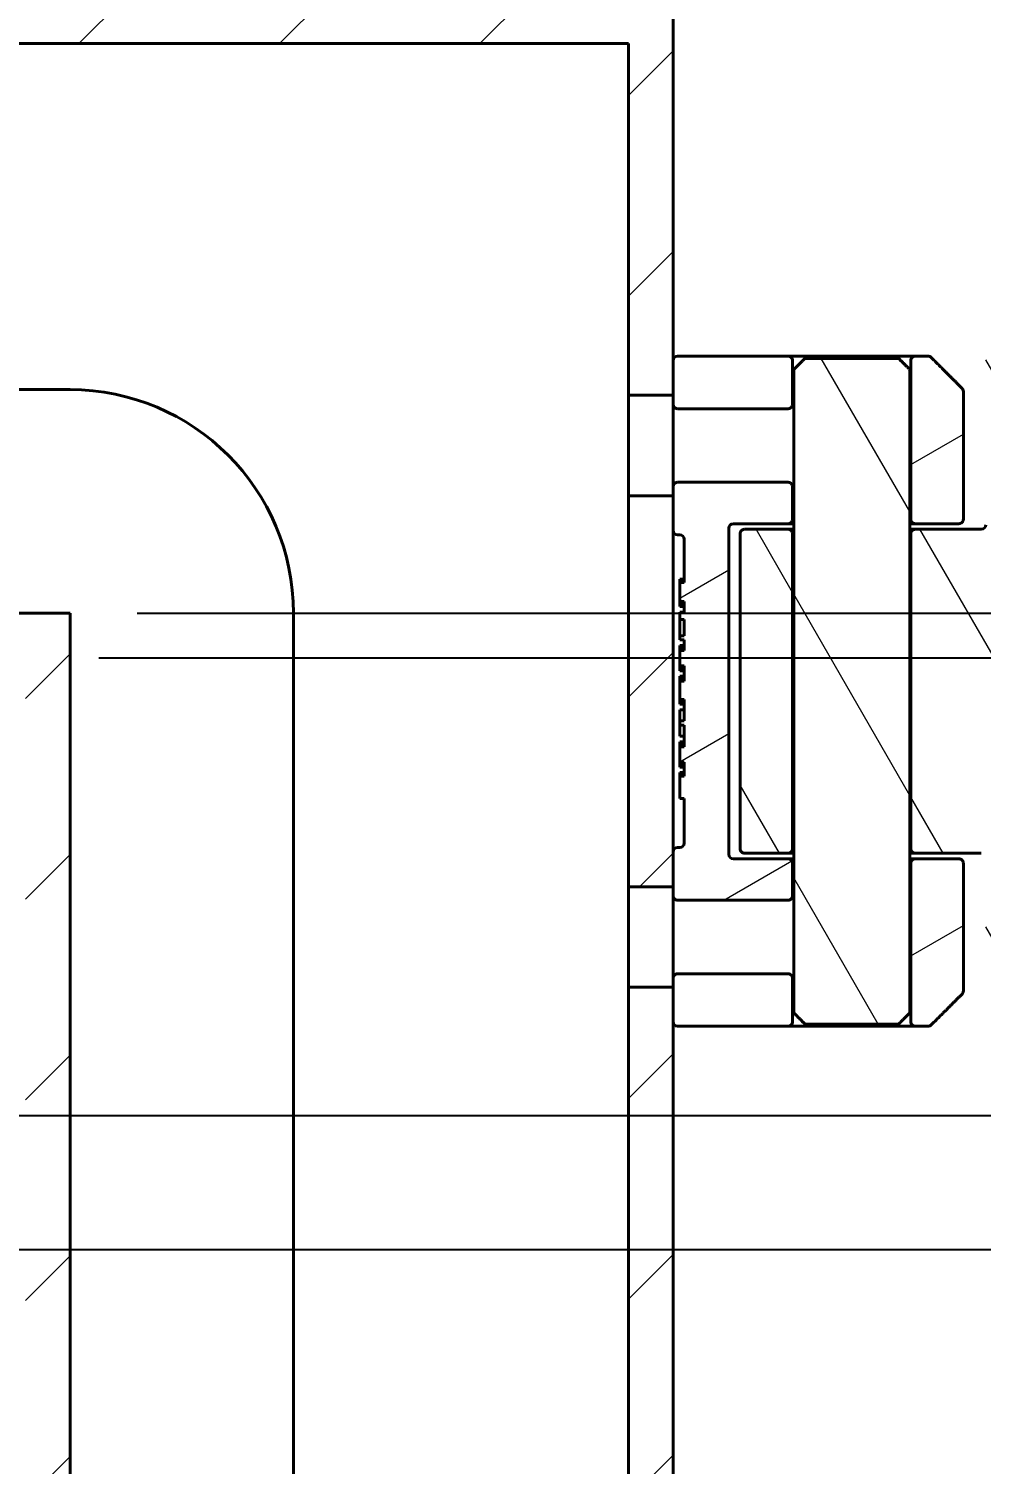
# Model space of a CAD drawing. Header units: millimetres. Extents: x 0 to 2378, y 0 to 1682.
# Drawn here: x 1182.9 to 1225.5, y 1408.9 to 1473.2 of the extents above; entities that cross this region are included whole.
import ezdxf

# ---------------------------------------------------------------- set-up
doc = ezdxf.new("R2010")
doc.units = ezdxf.units.MM
doc.header["$LTSCALE"] = 2
doc.layers.add('가시적인 것(ISO)', color=3, linetype='Continuous', lineweight=40, true_color=0x00ff00)
doc.layers.add('치수(ISO)', color=2, linetype='Continuous', lineweight=25, true_color=0xffff00)
doc.layers.add('해치(ISO)', color=7, linetype='Continuous', lineweight=18)
doc.styles.add('치수 텍스트_PSTEK_POSCO', font='isocp.shx')
doc.dimstyles.new('치수_PSTEK_POSCO', dxfattribs={"dimscale": 2, "dimtxt": 2.5, "dimasz": 2, "dimexe": 1, "dimexo": 1.5, "dimgap": 1, "dimtad": 1, "dimrnd": 1e-08, "dimdsep": 46, "dimtxsty": '치수 텍스트_PSTEK_POSCO', "dimcen": 0.09, "dimdle": 10, "dimclrd": 7, "dimclre": 7, "dimclrt": 2, "dimadec": 1, "dimazin": 2, "dimtfac": 1, "dimtmove": 0, "dimatfit": 3, "dimfxl": 1, "dimtolj": 1, "dimlwd": -1, "dimlwe": -1, "dimarcsym": 0})
pattern_1 = [(120.00018, (0, 0), (-5.499252, -3.175017), [])]

# ---------------------------------------------------------------- blocks, each defined once
blk = doc.blocks.new('*D118')
at = {"layer": 'Defpoints', "color": 0, "transparency": 16777216}
for p in [(1163.746, 1418.507), (1163.746, 1320.507), (1263.746, 1320.507)]:
    blk.add_point(p, dxfattribs=at)
at = {"layer": '치수(ISO)', "color": 7, "transparency": 16777216}
for p, q in [((1166.746, 1418.507), (1265.746, 1418.507)), ((1263.746, 1414.507), (1263.746, 1324.507)), ((1166.746, 1320.507), (1265.746, 1320.507))]:
    blk.add_line(p, q, dxfattribs=at)
for points in [[(1263.08, 1414.507), (1264.413, 1414.507), (1263.746, 1418.507)], [(1263.08, 1324.507), (1264.413, 1324.507), (1263.746, 1320.507)]]:
    blk.add_solid(points, dxfattribs=at)
at = {"layer": '치수(ISO)', "color": 2, "transparency": 16777216, "insert": (1259.246, 1366.653), "char_height": 5, "attachment_point": 4, "rotation": 90, "style": '치수 텍스트_PSTEK_POSCO'}
blk.add_mtext('\\A1;98', dxfattribs=at)
blk = doc.blocks.new('*D120')
at = {"layer": 'Defpoints', "color": 0, "transparency": 16777216}
for p in [(1183.039, 1445.007), (1263.746, 1445.007), (1164.039, 1418.507)]:
    blk.add_point(p, dxfattribs=at)
at = {"layer": '치수(ISO)', "color": 7, "transparency": 16777216}
for p, q in [((1186.039, 1445.007), (1265.746, 1445.007)), ((1263.746, 1422.507), (1263.746, 1441.007)), ((1167.039, 1418.507), (1265.746, 1418.507))]:
    blk.add_line(p, q, dxfattribs=at)
for points in [[(1263.08, 1441.007), (1264.413, 1441.007), (1263.746, 1445.007)], [(1263.08, 1422.507), (1264.413, 1422.507), (1263.746, 1418.507)]]:
    blk.add_solid(points, dxfattribs=at)
at = {"layer": '치수(ISO)', "color": 2, "transparency": 16777216, "insert": (1259.246, 1426.34), "char_height": 5, "attachment_point": 4, "rotation": 90, "style": '치수 텍스트_PSTEK_POSCO'}
blk.add_mtext('\\A1;26.5', dxfattribs=at)
blk = doc.blocks.new('*D121')
at = {"layer": 'Defpoints', "color": 0, "transparency": 16777216}
for p in [(1161.496, 1424.507), (1248.556, 1424.507), (1161.496, 1314.507)]:
    blk.add_point(p, dxfattribs=at)
at = {"layer": '치수(ISO)', "color": 7, "transparency": 16777216}
for p, q in [((1164.496, 1424.507), (1250.556, 1424.507)), ((1248.556, 1318.507), (1248.556, 1420.507)), ((1164.496, 1314.507), (1250.556, 1314.507))]:
    blk.add_line(p, q, dxfattribs=at)
for points in [[(1247.889, 1420.507), (1249.222, 1420.507), (1248.556, 1424.507)], [(1247.889, 1318.507), (1249.222, 1318.507), (1248.556, 1314.507)]]:
    blk.add_solid(points, dxfattribs=at)
at = {"layer": '치수(ISO)', "color": 2, "transparency": 16777216, "insert": (1244.056, 1366.005), "char_height": 5, "attachment_point": 4, "rotation": 90, "style": '치수 텍스트_PSTEK_POSCO'}
blk.add_mtext('\\A1;110', dxfattribs=at)
blk = doc.blocks.new('*D122')
at = {"layer": 'Defpoints', "color": 0, "transparency": 16777216}
for p in [(1184.746, 1447.007), (1284.746, 1447.007), (1184.746, 1292.007)]:
    blk.add_point(p, dxfattribs=at)
at = {"layer": '치수(ISO)', "color": 7, "transparency": 16777216}
for p, q in [((1187.746, 1447.007), (1286.746, 1447.007)), ((1284.746, 1296.007), (1284.746, 1443.007)), ((1187.746, 1292.007), (1286.746, 1292.007))]:
    blk.add_line(p, q, dxfattribs=at)
for points in [[(1284.08, 1443.007), (1285.413, 1443.007), (1284.746, 1447.007)], [(1284.08, 1296.007), (1285.413, 1296.007), (1284.746, 1292.007)]]:
    blk.add_solid(points, dxfattribs=at)
at = {"layer": '치수(ISO)', "color": 2, "transparency": 16777216, "insert": (1280.246, 1365.403), "char_height": 5, "attachment_point": 4, "rotation": 90, "style": '치수 텍스트_PSTEK_POSCO'}
blk.add_mtext('\\A1;155', dxfattribs=at)
blk = doc.blocks.new('*D123')
at = {"layer": 'Defpoints', "color": 0, "transparency": 16777216}
for p in [(1185.039, 1447.007), (1263.746, 1447.007), (1183.039, 1445.007)]:
    blk.add_point(p, dxfattribs=at)
at = {"layer": '치수(ISO)', "color": 7, "transparency": 16777216}
for p, q in [((1263.746, 1451.007), (1263.746, 1461.434)), ((1188.039, 1447.007), (1265.746, 1447.007)), ((1263.746, 1445.007), (1263.746, 1447.007)), ((1186.039, 1445.007), (1265.746, 1445.007)), ((1263.746, 1441.007), (1263.746, 1437.007))]:
    blk.add_line(p, q, dxfattribs=at)
for points in [[(1263.08, 1451.007), (1264.413, 1451.007), (1263.746, 1447.007)], [(1263.08, 1441.007), (1264.413, 1441.007), (1263.746, 1445.007)]]:
    blk.add_solid(points, dxfattribs=at)
at = {"layer": '치수(ISO)', "color": 2, "transparency": 16777216, "insert": (1259.246, 1457.007), "char_height": 5, "attachment_point": 4, "rotation": 90, "style": '치수 텍스트_PSTEK_POSCO'}
blk.add_mtext('\\A1;2', dxfattribs=at)

msp = doc.modelspace()

# ---------------------------------------------------------------- hatches: boundary and pattern name
at = {"layer": '해치(ISO)'}
h = msp.add_hatch(dxfattribs=at)
h.set_pattern_fill('ANSI31', color=256, scale=50.8, style=0)
h.set_pattern_definition([(45, (0, 0), (-4.490128, 4.490128), [])])
h.paths.add_polyline_path([(928.7462, 1292.0069), (1184.7462, 1292.0069), (1184.7462, 1447.0069), (928.7462, 1447.0069)])
h.paths.add_polyline_path([(1182.7462, 1294.0069), (930.7462, 1294.0069), (930.7462, 1385.0069), (932.7462, 1385.0069), (932.7462, 1387.0069), (932.7462, 1445.0069), (1182.7462, 1445.0069)], flags=0)
h.paths.add_polyline_path([(1209.7462, 1434.7547), (1211.7462, 1434.7547), (1211.7462, 1436.3069), (1211.7462, 1450.7069), (1211.7462, 1452.2591), (1209.7462, 1452.2591)])
h.paths.add_polyline_path([(1209.7462, 1308.7547), (1211.7462, 1308.7547), (1211.7462, 1310.3069), (1211.7462, 1428.7069), (1211.7462, 1430.2591), (1209.7462, 1430.2591)])
h.paths.add_polyline_path([(1209.7462, 1286.7547), (1211.7462, 1286.7547), (1211.7462, 1288.3069), (1211.7462, 1302.7069), (1211.7462, 1304.2591), (1209.7462, 1304.2591)])
h.paths.add_polyline_path([(901.7462, 1474.5069), (901.7462, 1264.5069), (1177.1166, 1264.5069), (1177.1166, 1254.5069), (1186.3758, 1254.5069), (1186.3758, 1264.5069), (1211.7462, 1264.5069), (1211.7462, 1280.7069), (1211.7462, 1282.2591), (1209.7462, 1282.2591), (1209.7462, 1266.5069), (903.7462, 1266.5069), (903.7462, 1472.5069), (1209.7462, 1472.5069), (1209.7462, 1456.7547), (1211.7462, 1456.7547), (1211.7462, 1458.3069), (1211.7462, 1474.5069)])
h = msp.add_hatch(dxfattribs=at)
h.set_pattern_fill('ANSI31', color=256, scale=50.8, angle=-14.999978, style=0)
h.set_pattern_definition([(30.00002, (0, 0), (-3.175002, 5.49926), [])])
edge = h.paths.add_edge_path()
edge.add_spline(control_points=[(1216.8984, 1434.1539), (1216.925, 1434.1539), (1216.9514, 1434.1592), (1216.9995, 1434.1795), (1217.021, 1434.194), (1217.058, 1434.2307), (1217.0728, 1434.2529), (1217.0929, 1434.3016), (1217.0981, 1434.3276), (1217.0981, 1434.3539)], knot_values=[-0.0315554, -0.0315554, -0.0315554, -0.0315554, -0.0235665, -0.0235665, -0.0158699, -0.0158699, -0.007934, -0.007934, -0.000061, -0.000061, -0.000061, -0.000061], degree=3, periodic=0)
edge.add_line((1217.0981, 1434.3539), (1217.0981, 1435.8069))
edge.add_spline(control_points=[(1217.0981, 1435.8069), (1217.0981, 1435.8316), (1217.0923, 1435.8607), (1217.0734, 1435.9063), (1217.0569, 1435.9309), (1217.022, 1435.9658), (1216.9973, 1435.9823), (1216.9517, 1436.0012), (1216.9226, 1436.0069), (1216.8979, 1436.0069)], knot_values=[0.0592566, 0.0592566, 0.0592566, 0.0592566, 0.0666598, 0.0666598, 0.0740657, 0.0740657, 0.0814746, 0.0814746, 0.0888855, 0.0888855, 0.0888855, 0.0888855], degree=3, periodic=0)
edge.add_line((1216.8979, 1436.0069), (1214.4462, 1436.0069))
edge.add_ellipse((1214.4462, 1436.2069), major_axis=(0, -0.2), ratio=1, start_angle=270, end_angle=360, ccw=False)
edge.add_line((1214.2462, 1436.2069), (1214.2462, 1450.8069))
edge.add_ellipse((1214.4462, 1450.8069), major_axis=(-0.2, 0), ratio=1, start_angle=270, end_angle=360, ccw=False)
edge.add_line((1214.4462, 1451.0069), (1216.8979, 1451.0069))
edge.add_spline(control_points=[(1216.8979, 1451.0069), (1216.9226, 1451.0069), (1216.9517, 1451.0127), (1216.9973, 1451.0316), (1217.022, 1451.0481), (1217.0569, 1451.083), (1217.0734, 1451.1076), (1217.0923, 1451.1532), (1217.0981, 1451.1823), (1217.0981, 1451.2069)], knot_values=[0.0296278, 0.0296278, 0.0296278, 0.0296278, 0.0370387, 0.0370387, 0.0444475, 0.0444475, 0.0518534, 0.0518534, 0.0592566, 0.0592566, 0.0592566, 0.0592566], degree=3, periodic=0)
edge.add_line((1217.0981, 1451.2069), (1217.0981, 1452.66))
edge.add_spline(control_points=[(1217.0981, 1452.66), (1217.0981, 1452.6863), (1217.0929, 1452.7124), (1217.073, 1452.7604), (1217.0587, 1452.782), (1217.0221, 1452.8193), (1216.9998, 1452.8344), (1216.9508, 1452.8548), (1216.9247, 1452.86), (1216.8984, 1452.8599)], knot_values=[-0.0314998, -0.0314998, -0.0314998, -0.0314998, -0.0236072, -0.0236072, -0.0159109, -0.0159109, -0.0079109, -0.0079109, -0.000005, -0.000005, -0.000005, -0.000005], degree=3, periodic=0)
edge.add_line((1216.8984, 1452.8599), (1211.9462, 1452.8599))
edge.add_spline(control_points=[(1211.9462, 1452.8599), (1211.9215, 1452.8599), (1211.8925, 1452.8542), (1211.8469, 1452.8353), (1211.8223, 1452.8188), (1211.7874, 1452.7838), (1211.7709, 1452.7592), (1211.752, 1452.7135), (1211.7462, 1452.6844), (1211.7462, 1452.6596)], knot_values=[0.0592818, 0.0592818, 0.0592818, 0.0592818, 0.0666826, 0.0666826, 0.0740902, 0.0740902, 0.0815051, 0.0815051, 0.0889247, 0.0889247, 0.0889247, 0.0889247], degree=3, periodic=0)
edge.add_line((1211.7462, 1452.6596), (1211.7462, 1452.2591))
edge.add_line((1211.7462, 1452.2591), (1211.7462, 1450.7069))
edge.add_ellipse((1211.9462, 1450.7069), major_axis=(-0.2, 0), ratio=1, start_angle=0, end_angle=90)
edge.add_line((1211.9462, 1450.5069), (1212.0462, 1450.5069))
edge.add_ellipse((1212.0462, 1450.3069), major_axis=(0, 0.2), ratio=1, start_angle=270, end_angle=360, ccw=False)
edge.add_line((1212.2462, 1450.3069), (1212.2462, 1448.3668))
edge.add_line((1212.2462, 1448.3668), (1212.0462, 1448.3668))
edge.add_line((1212.0462, 1448.3668), (1212.0462, 1447.5158))
edge.add_line((1212.0462, 1447.5158), (1212.2462, 1447.5158))
edge.add_line((1212.2462, 1447.5158), (1212.2462, 1447.0507))
edge.add_line((1212.2462, 1447.0507), (1212.0462, 1447.0507))
edge.add_line((1212.0462, 1447.0507), (1212.0462, 1446.7101))
edge.add_line((1212.0462, 1446.7101), (1212.2462, 1446.7101))
edge.add_line((1212.2462, 1446.7101), (1212.2462, 1445.9882))
edge.add_line((1212.2462, 1445.9882), (1212.0462, 1445.9882))
edge.add_line((1212.0462, 1445.9882), (1212.0462, 1445.8007))
edge.add_line((1212.0462, 1445.8007), (1212.2462, 1445.8007))
edge.add_line((1212.2462, 1445.8007), (1212.2462, 1445.3356))
edge.add_line((1212.2462, 1445.3356), (1212.0462, 1445.3356))
edge.add_line((1212.0462, 1445.3356), (1212.0462, 1444.6408))
edge.add_line((1212.0462, 1444.6408), (1212.2462, 1444.6408))
edge.add_line((1212.2462, 1444.6408), (1212.2462, 1443.9606))
edge.add_line((1212.2462, 1443.9606), (1212.0462, 1443.9606))
edge.add_line((1212.0462, 1443.9606), (1212.0462, 1443.1408))
edge.add_line((1212.0462, 1443.1408), (1212.2462, 1443.1408))
edge.add_line((1212.2462, 1443.1408), (1212.2462, 1442.1757))
edge.add_line((1212.2462, 1442.1757), (1212.0462, 1442.1757))
edge.add_line((1212.0462, 1442.1757), (1212.0462, 1441.9882))
edge.add_line((1212.0462, 1441.9882), (1212.2462, 1441.9882))
edge.add_line((1212.2462, 1441.9882), (1212.2462, 1441.0231))
edge.add_line((1212.2462, 1441.0231), (1212.0462, 1441.0231))
edge.add_line((1212.0462, 1441.0231), (1212.0462, 1440.3283))
edge.add_line((1212.0462, 1440.3283), (1212.2462, 1440.3283))
edge.add_line((1212.2462, 1440.3283), (1212.2462, 1439.7014))
edge.add_line((1212.2462, 1439.7014), (1212.0462, 1439.7014))
edge.add_line((1212.0462, 1439.7014), (1212.0462, 1438.7069))
edge.add_line((1212.0462, 1438.7069), (1212.2462, 1438.7069))
edge.add_line((1212.2462, 1438.7069), (1212.2462, 1436.7069))
edge.add_ellipse((1212.0462, 1436.7069), major_axis=(0.2, 0), ratio=1, start_angle=270, end_angle=360, ccw=False)
edge.add_line((1212.0462, 1436.5069), (1211.9462, 1436.5069))
edge.add_ellipse((1211.9462, 1436.3069), major_axis=(0, 0.2), ratio=1, start_angle=0, end_angle=90)
edge.add_line((1211.7462, 1436.3069), (1211.7462, 1434.7547))
edge.add_line((1211.7462, 1434.7547), (1211.7462, 1434.3543))
edge.add_spline(control_points=[(1211.7462, 1434.3543), (1211.7462, 1434.3295), (1211.752, 1434.3004), (1211.7709, 1434.2547), (1211.7874, 1434.2301), (1211.8223, 1434.1951), (1211.8469, 1434.1786), (1211.8925, 1434.1597), (1211.9215, 1434.1539), (1211.9462, 1434.1539)], knot_values=[0.0296389, 0.0296389, 0.0296389, 0.0296389, 0.0370584, 0.0370584, 0.0444734, 0.0444734, 0.051881, 0.051881, 0.0592818, 0.0592818, 0.0592818, 0.0592818], degree=3, periodic=0)
edge.add_line((1211.9462, 1434.1539), (1216.8984, 1434.1539))
edge = h.paths.add_edge_path()
edge.add_spline(control_points=[(1217.0981, 1430.66), (1217.0981, 1430.6863), (1217.0929, 1430.7124), (1217.073, 1430.7604), (1217.0587, 1430.782), (1217.0221, 1430.8193), (1216.9998, 1430.8344), (1216.9508, 1430.8548), (1216.9247, 1430.86), (1216.8984, 1430.8599)], knot_values=[-0.0314975, -0.0314975, -0.0314975, -0.0314975, -0.0236071, -0.0236071, -0.0159109, -0.0159109, -0.0079109, -0.0079109, -0.000006, -0.000006, -0.000006, -0.000006], degree=3, periodic=0)
edge.add_line((1216.8984, 1430.8599), (1211.9462, 1430.8599))
edge.add_spline(control_points=[(1211.9462, 1430.8599), (1211.9215, 1430.8599), (1211.8925, 1430.8542), (1211.8469, 1430.8353), (1211.8223, 1430.8188), (1211.7874, 1430.7838), (1211.7709, 1430.7592), (1211.752, 1430.7135), (1211.7462, 1430.6844), (1211.7462, 1430.6596)], knot_values=[0.0592818, 0.0592818, 0.0592818, 0.0592818, 0.0666826, 0.0666826, 0.0740902, 0.0740902, 0.0815051, 0.0815051, 0.0889247, 0.0889247, 0.0889247, 0.0889247], degree=3, periodic=0)
edge.add_line((1211.7462, 1430.6596), (1211.7462, 1430.2591))
edge.add_line((1211.7462, 1430.2591), (1211.7462, 1428.7069))
edge.add_ellipse((1211.9462, 1428.7069), major_axis=(-0.2, 0), ratio=1, start_angle=0, end_angle=90)
edge.add_line((1211.9462, 1428.5069), (1216.8979, 1428.5069))
edge.add_spline(control_points=[(1216.8979, 1428.5069), (1216.9226, 1428.5069), (1216.9517, 1428.5127), (1216.9973, 1428.5316), (1217.022, 1428.5481), (1217.0569, 1428.583), (1217.0734, 1428.6076), (1217.0923, 1428.6532), (1217.0981, 1428.6823), (1217.0981, 1428.7069)], knot_values=[0.0296278, 0.0296278, 0.0296278, 0.0296278, 0.0370387, 0.0370387, 0.0444475, 0.0444475, 0.0518534, 0.0518534, 0.0592566, 0.0592566, 0.0592566, 0.0592566], degree=3, periodic=0)
edge.add_line((1217.0981, 1428.7069), (1217.0981, 1430.66))
edge = h.paths.add_edge_path()
edge.add_spline(control_points=[(1224.7452, 1456.9241), (1224.7452, 1456.9488), (1224.7394, 1456.9778), (1224.7205, 1457.0234), (1224.7041, 1457.0481), (1224.6866, 1457.0655)], knot_values=[0, 0, 0, 0, 0.0074043, 0.0074043, 0.0148094, 0.0148094, 0.0148094, 0.0148094], degree=3, periodic=0)
edge.add_line((1224.6866, 1457.0655), (1223.3034, 1458.4484))
edge.add_spline(control_points=[(1223.3034, 1458.4484), (1223.2859, 1458.4658), (1223.2613, 1458.4823), (1223.2157, 1458.5012), (1223.1866, 1458.5069), (1223.1619, 1458.5069)], knot_values=[0.0148108, 0.0148108, 0.0148108, 0.0148108, 0.0222164, 0.0222164, 0.0296252, 0.0296252, 0.0296252, 0.0296252], degree=3, periodic=0)
edge.add_line((1223.1619, 1458.5069), (1222.5945, 1458.5069))
edge.add_spline(control_points=[(1222.5945, 1458.5069), (1222.5698, 1458.5069), (1222.5407, 1458.5012), (1222.495, 1458.4823), (1222.4704, 1458.4658), (1222.4355, 1458.4309), (1222.419, 1458.4063), (1222.4001, 1458.3607), (1222.3943, 1458.3316), (1222.3943, 1458.3069)], knot_values=[0.0296278, 0.0296278, 0.0296278, 0.0296278, 0.0370387, 0.0370387, 0.0444475, 0.0444475, 0.0518534, 0.0518534, 0.0592566, 0.0592566, 0.0592566, 0.0592566], degree=3, periodic=0)
edge.add_line((1222.3943, 1458.3069), (1222.3943, 1451.2069))
edge.add_spline(control_points=[(1222.3943, 1451.2069), (1222.3943, 1451.1823), (1222.4001, 1451.1532), (1222.419, 1451.1076), (1222.4355, 1451.083), (1222.4704, 1451.0481), (1222.495, 1451.0316), (1222.5407, 1451.0127), (1222.5698, 1451.0069), (1222.5945, 1451.0069)], knot_values=[0.0592566, 0.0592566, 0.0592566, 0.0592566, 0.0666598, 0.0666598, 0.0740657, 0.0740657, 0.0814746, 0.0814746, 0.0888855, 0.0888855, 0.0888855, 0.0888855], degree=3, periodic=0)
edge.add_line((1222.5945, 1451.0069), (1224.5452, 1451.0069))
edge.add_spline(control_points=[(1224.5452, 1451.0069), (1224.5699, 1451.0069), (1224.5989, 1451.0127), (1224.6445, 1451.0316), (1224.6692, 1451.0481), (1224.7041, 1451.083), (1224.7205, 1451.1076), (1224.7394, 1451.1532), (1224.7452, 1451.1823), (1224.7452, 1451.2069)], knot_values=[-0.0296223, -0.0296223, -0.0296223, -0.0296223, -0.0222154, -0.0222154, -0.0148094, -0.0148094, -0.0074043, -0.0074043, 0, 0, 0, 0], degree=3, periodic=0)
edge.add_line((1224.7452, 1451.2069), (1224.7452, 1456.9241))
edge = h.paths.add_edge_path()
edge.add_line((1224.5452, 1436.0069), (1222.5945, 1436.0069))
edge.add_spline(control_points=[(1222.5945, 1436.0069), (1222.5698, 1436.0069), (1222.5407, 1436.0012), (1222.495, 1435.9823), (1222.4704, 1435.9658), (1222.4355, 1435.9309), (1222.419, 1435.9063), (1222.4001, 1435.8607), (1222.3943, 1435.8316), (1222.3943, 1435.8069)], knot_values=[0.0296278, 0.0296278, 0.0296278, 0.0296278, 0.0370387, 0.0370387, 0.0444475, 0.0444475, 0.0518534, 0.0518534, 0.0592566, 0.0592566, 0.0592566, 0.0592566], degree=3, periodic=0)
edge.add_line((1222.3943, 1435.8069), (1222.3943, 1428.7069))
edge.add_spline(control_points=[(1222.3943, 1428.7069), (1222.3943, 1428.6823), (1222.4001, 1428.6532), (1222.419, 1428.6076), (1222.4355, 1428.583), (1222.4704, 1428.5481), (1222.495, 1428.5316), (1222.5407, 1428.5127), (1222.5698, 1428.5069), (1222.5945, 1428.5069)], knot_values=[0.0592566, 0.0592566, 0.0592566, 0.0592566, 0.0666598, 0.0666598, 0.0740657, 0.0740657, 0.0814746, 0.0814746, 0.0888855, 0.0888855, 0.0888855, 0.0888855], degree=3, periodic=0)
edge.add_line((1222.5945, 1428.5069), (1223.1619, 1428.5069))
edge.add_spline(control_points=[(1223.1619, 1428.5069), (1223.1866, 1428.5069), (1223.2157, 1428.5127), (1223.2613, 1428.5316), (1223.2859, 1428.5481), (1223.3034, 1428.5655)], knot_values=[0.0888769, 0.0888769, 0.0888769, 0.0888769, 0.0962851, 0.0962851, 0.1036915, 0.1036915, 0.1036915, 0.1036915], degree=3, periodic=0)
edge.add_line((1223.3034, 1428.5655), (1224.6866, 1429.9484))
edge.add_spline(control_points=[(1224.6866, 1429.9484), (1224.7041, 1429.9658), (1224.7205, 1429.9905), (1224.7394, 1430.0361), (1224.7452, 1430.0651), (1224.7452, 1430.0898)], knot_values=[-0.0148094, -0.0148094, -0.0148094, -0.0148094, -0.0074043, -0.0074043, 0, 0, 0, 0], degree=3, periodic=0)
edge.add_line((1224.7452, 1430.0898), (1224.7452, 1435.8069))
edge.add_spline(control_points=[(1224.7452, 1435.8069), (1224.7452, 1435.8316), (1224.7394, 1435.8607), (1224.7205, 1435.9063), (1224.7041, 1435.9309), (1224.6692, 1435.9658), (1224.6445, 1435.9823), (1224.5989, 1436.0012), (1224.5699, 1436.0069), (1224.5452, 1436.0069)], knot_values=[0, 0, 0, 0, 0.0074043, 0.0074043, 0.0148094, 0.0148094, 0.0222154, 0.0222154, 0.0296223, 0.0296223, 0.0296223, 0.0296223], degree=3, periodic=0)
h = msp.add_hatch(dxfattribs=at)
h.set_pattern_fill('ANSI31', color=256, scale=50.8, angle=75.000175, style=0)
h.set_pattern_definition(pattern_1)
edge = h.paths.add_edge_path()
edge.add_line((1225.7462, 1436.0569), (1225.7462, 1428.7069))
edge.add_ellipse((1225.9462, 1428.7069), major_axis=(-0.2, 0), ratio=1, start_angle=0, end_angle=90)
edge.add_line((1225.9462, 1428.5069), (1235.1634, 1428.5069))
edge.add_ellipse((1235.1634, 1428.7069), major_axis=(0, -0.2), ratio=1, start_angle=0, end_angle=45)
edge.add_line((1235.3048, 1428.5655), (1236.6876, 1429.9484))
edge.add_ellipse((1236.5462, 1430.0898), major_axis=(0.1414, -0.1414), ratio=1, start_angle=0, end_angle=45)
edge.add_line((1236.7462, 1430.0898), (1236.7462, 1456.9241))
edge.add_ellipse((1236.5462, 1456.9241), major_axis=(0.2, 0), ratio=1, start_angle=0, end_angle=45)
edge.add_line((1236.6876, 1457.0655), (1235.3048, 1458.4484))
edge.add_ellipse((1235.1634, 1458.3069), major_axis=(0.1414, 0.1414), ratio=1, start_angle=0, end_angle=45)
edge.add_line((1235.1634, 1458.5069), (1225.9462, 1458.5069))
edge.add_ellipse((1225.9462, 1458.3069), major_axis=(0, 0.2), ratio=1, start_angle=0, end_angle=90)
edge.add_line((1225.7462, 1458.3069), (1225.7462, 1450.9569))
edge.add_ellipse((1225.5462, 1450.9569), major_axis=(0.2, 0), ratio=1, start_angle=270, end_angle=360, ccw=False)
edge.add_line((1225.5462, 1450.7569), (1222.5945, 1450.7569))
edge.add_spline(control_points=[(1222.5945, 1450.7569), (1222.5698, 1450.7569), (1222.5407, 1450.7512), (1222.495, 1450.7323), (1222.4704, 1450.7158), (1222.4355, 1450.6809), (1222.419, 1450.6563), (1222.4001, 1450.6107), (1222.3943, 1450.5816), (1222.3943, 1450.5569)], knot_values=[0.0296278, 0.0296278, 0.0296278, 0.0296278, 0.0370387, 0.0370387, 0.0444475, 0.0444475, 0.0518534, 0.0518534, 0.0592566, 0.0592566, 0.0592566, 0.0592566], degree=3, periodic=0)
edge.add_line((1222.3943, 1450.5569), (1222.3943, 1436.4569))
edge.add_spline(control_points=[(1222.3943, 1436.4569), (1222.3943, 1436.4323), (1222.4001, 1436.4032), (1222.419, 1436.3576), (1222.4355, 1436.333), (1222.4704, 1436.2981), (1222.495, 1436.2816), (1222.5407, 1436.2627), (1222.5698, 1436.2569), (1222.5945, 1436.2569)], knot_values=[0.0592566, 0.0592566, 0.0592566, 0.0592566, 0.0666598, 0.0666598, 0.0740657, 0.0740657, 0.0814746, 0.0814746, 0.0888855, 0.0888855, 0.0888855, 0.0888855], degree=3, periodic=0)
edge.add_line((1222.5945, 1436.2569), (1225.5462, 1436.2569))
edge.add_ellipse((1225.5462, 1436.0569), major_axis=(0, 0.2), ratio=1, start_angle=270, end_angle=360, ccw=False)
edge = h.paths.add_edge_path(flags=0)
edge.add_line((1234.5462, 1437.6569), (1230.1462, 1437.6569))
edge.add_ellipse((1230.1462, 1437.8569), major_axis=(0, -0.2), ratio=1, start_angle=270, end_angle=360, ccw=False)
edge.add_line((1229.9462, 1437.8569), (1229.9462, 1449.1569))
edge.add_ellipse((1230.1462, 1449.1569), major_axis=(-0.2, 0), ratio=1, start_angle=270, end_angle=360, ccw=False)
edge.add_line((1230.1462, 1449.3569), (1234.5462, 1449.3569))
edge.add_ellipse((1234.5462, 1449.1569), major_axis=(0, 0.2), ratio=1, start_angle=270, end_angle=360, ccw=False)
edge.add_line((1234.7462, 1449.1569), (1234.7462, 1437.8569))
edge.add_ellipse((1234.5462, 1437.8569), major_axis=(0.2, 0), ratio=1, start_angle=270, end_angle=360, ccw=False)
edge = h.paths.add_edge_path()
edge.add_spline(control_points=[(1214.9472, 1450.7569), (1214.9225, 1450.7569), (1214.8935, 1450.7512), (1214.8479, 1450.7323), (1214.8232, 1450.7158), (1214.7883, 1450.6809), (1214.7719, 1450.6563), (1214.753, 1450.6107), (1214.7472, 1450.5816), (1214.7472, 1450.5569)], knot_values=[-0.0296223, -0.0296223, -0.0296223, -0.0296223, -0.0222154, -0.0222154, -0.0148094, -0.0148094, -0.0074043, -0.0074043, 0, 0, 0, 0], degree=3, periodic=0)
edge.add_line((1214.7472, 1450.5569), (1214.7472, 1436.4569))
edge.add_spline(control_points=[(1214.7472, 1436.4569), (1214.7472, 1436.4323), (1214.753, 1436.4032), (1214.7719, 1436.3576), (1214.7883, 1436.333), (1214.8232, 1436.2981), (1214.8479, 1436.2816), (1214.8935, 1436.2627), (1214.9225, 1436.2569), (1214.9472, 1436.2569)], knot_values=[0, 0, 0, 0, 0.0074043, 0.0074043, 0.0148094, 0.0148094, 0.0222154, 0.0222154, 0.0296223, 0.0296223, 0.0296223, 0.0296223], degree=3, periodic=0)
edge.add_line((1214.9472, 1436.2569), (1216.8979, 1436.2569))
edge.add_spline(control_points=[(1216.8979, 1436.2569), (1216.9226, 1436.2569), (1216.9517, 1436.2627), (1216.9973, 1436.2816), (1217.022, 1436.2981), (1217.0569, 1436.333), (1217.0734, 1436.3576), (1217.0923, 1436.4032), (1217.0981, 1436.4323), (1217.0981, 1436.4569)], knot_values=[0.0296278, 0.0296278, 0.0296278, 0.0296278, 0.0370387, 0.0370387, 0.0444475, 0.0444475, 0.0518534, 0.0518534, 0.0592566, 0.0592566, 0.0592566, 0.0592566], degree=3, periodic=0)
edge.add_line((1217.0981, 1436.4569), (1217.0981, 1450.5569))
edge.add_spline(control_points=[(1217.0981, 1450.5569), (1217.0981, 1450.5816), (1217.0923, 1450.6107), (1217.0734, 1450.6563), (1217.0569, 1450.6809), (1217.022, 1450.7158), (1216.9973, 1450.7323), (1216.9517, 1450.7512), (1216.9226, 1450.7569), (1216.8979, 1450.7569)], knot_values=[0.0592566, 0.0592566, 0.0592566, 0.0592566, 0.0666598, 0.0666598, 0.0740657, 0.0740657, 0.0814746, 0.0814746, 0.0888855, 0.0888855, 0.0888855, 0.0888855], degree=3, periodic=0)
edge.add_line((1216.8979, 1450.7569), (1214.9472, 1450.7569))
h = msp.add_hatch(dxfattribs=at)
h.set_pattern_fill('ANSI31', color=256, scale=50.8, angle=75.000175, style=0)
h.set_pattern_definition(pattern_1)
edge = h.paths.add_edge_path()
edge.add_line((1221.8438, 1458.4069), (1217.6486, 1458.4069))
edge.add_spline(control_points=[(1217.6486, 1458.4069), (1217.425, 1458.1836), (1217.1481, 1457.9069)], knot_values=[0, 0, 0, 0.0707446, 0.0707446, 0.0707446], weights=[1, 1.0057179, 1], degree=2, periodic=0)
edge.add_line((1217.1481, 1457.9069), (1217.1481, 1429.107))
edge.add_line((1217.1481, 1429.107), (1217.6486, 1428.6069))
edge.add_line((1217.6486, 1428.6069), (1221.8438, 1428.6069))
edge.add_spline(control_points=[(1221.8438, 1428.6069), (1222.0674, 1428.8303), (1222.3443, 1429.107)], knot_values=[0, 0, 0, 0.0707444, 0.0707444, 0.0707444], weights=[1, 1.0057179, 1], degree=2, periodic=0)
edge.add_line((1222.3443, 1429.107), (1222.3443, 1457.9069))
edge.add_line((1222.3443, 1457.9069), (1221.8438, 1458.4069))

# ---------------------------------------------------------------- linework, layer by layer
at = {"layer": '가시적인 것(ISO)'}
for p, q in [((1211.7462, 1456.7547), (1211.7462, 1474.5069)), ((903.7462, 1472.5069), (1209.7462, 1472.5069)), ((1209.7462, 1472.5069), (1209.7462, 1456.7547)), ((1211.7462, 1458.3069), (1211.7462, 1456.3543)), ((1216.8979, 1458.5069), (1211.9462, 1458.5069)), ((1216.8979, 1458.5069), (1222.5945, 1458.5069)), ((1217.0981, 1456.3538), (1217.0981, 1458.3069)), ((1221.8438, 1458.4069), (1217.6486, 1458.4069)), ((1222.3943, 1458.3069), (1222.3943, 1451.2069)), ((1223.1619, 1458.5069), (1222.5945, 1458.5069)), ((1217.1481, 1457.9069), (1217.1481, 1429.107)), ((1222.3443, 1429.107), (1222.3443, 1457.9069)), ((1184.7462, 1457.0069), (928.7462, 1457.0069)), ((1209.7462, 1456.7547), (1211.7462, 1456.7547)), ((1209.7462, 1452.2591), (1209.7462, 1456.7547)), ((1211.7462, 1452.6596), (1211.7462, 1456.3543)), ((1224.7452, 1451.2069), (1224.7452, 1456.9241)), ((1211.9462, 1456.1539), (1216.8984, 1456.1539)), ((1211.7462, 1452.6596), (1211.7462, 1450.7069)), ((1216.8984, 1452.8599), (1211.9462, 1452.8599)), ((1217.0981, 1451.2069), (1217.0981, 1452.66)), ((1211.7462, 1452.2591), (1209.7462, 1452.2591)), ((1209.7462, 1452.2591), (1209.7462, 1434.7547)), ((1211.7462, 1434.7547), (1211.7462, 1452.2591)), ((1214.2462, 1436.2069), (1214.2462, 1450.8069)), ((1214.4462, 1451.0069), (1216.8979, 1451.0069)), ((1214.7472, 1450.5569), (1214.7472, 1436.4569)), ((1216.8979, 1450.7569), (1214.9472, 1450.7569)), ((1216.8979, 1451.0069), (1217.1481, 1451.0069)), ((1216.8979, 1450.7569), (1217.1481, 1450.7569)), ((1217.0981, 1436.4569), (1217.0981, 1450.5569)), ((1222.3443, 1451.0069), (1222.5945, 1451.0069)), ((1222.3443, 1450.7569), (1222.5945, 1450.7569)), ((1222.3943, 1450.5569), (1222.3943, 1436.4569)), ((1222.5945, 1451.0069), (1224.5452, 1451.0069)), ((1225.5462, 1450.7569), (1222.5945, 1450.7569)), ((1211.9462, 1450.5069), (1212.0462, 1450.5069)), ((1212.2462, 1450.3069), (1212.2462, 1448.3668)), ((1212.0462, 1448.4882), (1212.0462, 1448.5194)), ((1212.2462, 1448.5194), (1212.0462, 1448.5194)), ((1212.0462, 1448.3668), (1212.0462, 1448.4882)), ((1212.2462, 1448.4882), (1212.0462, 1448.4882)), ((1212.2462, 1448.3668), (1212.0462, 1448.3668)), ((1212.0462, 1448.3668), (1212.0462, 1447.5158)), ((1212.0462, 1447.5158), (1212.2462, 1447.5158)), ((1212.0462, 1447.3944), (1212.0462, 1447.5158)), ((1212.2462, 1447.3944), (1212.0462, 1447.3944)), ((1212.0462, 1447.3319), (1212.0462, 1447.3944)), ((1212.0462, 1447.3007), (1212.0462, 1447.3319)), ((1212.2462, 1447.3319), (1212.0462, 1447.3319)), ((1212.2462, 1447.5158), (1212.2462, 1447.0507)), ((1184.7462, 1447.0069), (928.7462, 1447.0069)), ((1184.7462, 1292.0069), (1184.7462, 1447.0069)), ((1194.7462, 1292.0069), (1194.7462, 1447.0069)), ((1212.2462, 1447.3007), (1212.0462, 1447.3007)), ((1212.2462, 1447.0507), (1212.0462, 1447.0507)), ((1212.0462, 1447.0507), (1212.0462, 1446.7101)), ((1212.0462, 1446.7101), (1212.2462, 1446.7101)), ((1212.0462, 1445.9882), (1212.0462, 1446.7101)), ((1212.2462, 1446.7101), (1212.2462, 1445.9882)), ((1212.2462, 1445.9882), (1212.0462, 1445.9882)), ((1212.0462, 1445.9882), (1212.0462, 1445.8007)), ((1212.0462, 1445.8007), (1212.2462, 1445.8007)), ((1212.0462, 1445.5194), (1212.0462, 1445.5507)), ((1212.2462, 1445.5507), (1212.0462, 1445.5507)), ((1212.0462, 1445.4569), (1212.0462, 1445.5194)), ((1212.2462, 1445.5194), (1212.0462, 1445.5194)), ((1212.0462, 1445.3356), (1212.0462, 1445.4569)), ((1212.2462, 1445.4569), (1212.0462, 1445.4569)), ((1212.2462, 1445.8007), (1212.2462, 1445.3356)), ((1212.2462, 1445.3356), (1212.0462, 1445.3356)), ((1212.0462, 1445.3356), (1212.0462, 1444.6408)), ((1212.0462, 1444.6408), (1212.2462, 1444.6408)), ((1212.0462, 1444.5194), (1212.0462, 1444.6408)), ((1212.0462, 1444.4569), (1212.0462, 1444.5194)), ((1212.2462, 1444.5194), (1212.0462, 1444.5194)), ((1212.0462, 1444.4257), (1212.0462, 1444.4569)), ((1212.2462, 1444.4569), (1212.0462, 1444.4569)), ((1212.2462, 1444.4257), (1212.0462, 1444.4257)), ((1212.0462, 1444.1444), (1212.0462, 1444.1757)), ((1212.2462, 1444.1757), (1212.0462, 1444.1757)), ((1212.0462, 1444.0819), (1212.0462, 1444.1444)), ((1212.2462, 1444.1444), (1212.0462, 1444.1444)), ((1212.2462, 1444.6408), (1212.2462, 1443.9606)), ((1212.0462, 1443.9606), (1212.0462, 1444.0819)), ((1212.2462, 1444.0819), (1212.0462, 1444.0819)), ((1212.2462, 1443.9606), (1212.0462, 1443.9606)), ((1212.0462, 1443.9606), (1212.0462, 1443.1408)), ((1212.0462, 1443.1408), (1212.2462, 1443.1408)), ((1212.0462, 1443.0194), (1212.0462, 1443.1408)), ((1212.0462, 1442.9569), (1212.0462, 1443.0194)), ((1212.2462, 1443.0194), (1212.0462, 1443.0194)), ((1212.0462, 1442.9257), (1212.0462, 1442.9569)), ((1212.2462, 1442.9569), (1212.0462, 1442.9569)), ((1212.2462, 1442.9257), (1212.0462, 1442.9257)), ((1212.2462, 1443.1408), (1212.2462, 1442.1757)), ((1212.0462, 1442.1757), (1212.0462, 1442.6757)), ((1212.2462, 1442.6757), (1212.0462, 1442.6757)), ((1212.2462, 1442.1757), (1212.0462, 1442.1757)), ((1212.0462, 1442.1757), (1212.0462, 1441.9882)), ((1212.0462, 1441.9882), (1212.2462, 1441.9882)), ((1212.0462, 1441.4882), (1212.0462, 1441.9882)), ((1212.2462, 1441.9882), (1212.2462, 1441.0231)), ((1212.2462, 1441.4882), (1212.0462, 1441.4882)), ((1212.0462, 1441.2069), (1212.0462, 1441.2382)), ((1212.2462, 1441.2382), (1212.0462, 1441.2382)), ((1212.0462, 1441.1444), (1212.0462, 1441.2069)), ((1212.2462, 1441.2069), (1212.0462, 1441.2069)), ((1212.0462, 1441.0231), (1212.0462, 1441.1444)), ((1212.2462, 1441.1444), (1212.0462, 1441.1444)), ((1212.2462, 1441.0231), (1212.0462, 1441.0231)), ((1212.0462, 1441.0231), (1212.0462, 1440.3283)), ((1212.0462, 1440.3283), (1212.2462, 1440.3283)), ((1212.0462, 1440.2069), (1212.0462, 1440.3283)), ((1212.2462, 1440.3283), (1212.2462, 1439.7014)), ((1212.0462, 1440.1444), (1212.0462, 1440.2069)), ((1212.2462, 1440.2069), (1212.0462, 1440.2069)), ((1212.0462, 1440.1132), (1212.0462, 1440.1444)), ((1212.2462, 1440.1444), (1212.0462, 1440.1444)), ((1212.2462, 1440.1132), (1212.0462, 1440.1132)), ((1212.2462, 1439.8632), (1212.0462, 1439.8632)), ((1212.0462, 1439.8319), (1212.0462, 1439.8632)), ((1212.2462, 1439.8319), (1212.0462, 1439.8319)), ((1212.0462, 1439.7382), (1212.0462, 1439.8319)), ((1212.2462, 1439.7382), (1212.0462, 1439.7382)), ((1212.0462, 1439.7014), (1212.0462, 1439.7382)), ((1212.2462, 1439.7014), (1212.0462, 1439.7014)), ((1212.0462, 1439.7014), (1212.0462, 1438.7069)), ((1212.0462, 1438.7069), (1212.2462, 1438.7069)), ((1212.2462, 1438.7069), (1212.2462, 1436.7069)), ((1212.0462, 1436.5069), (1211.9462, 1436.5069)), ((1211.7462, 1436.3069), (1211.7462, 1434.3543)), ((1216.8979, 1436.0069), (1214.4462, 1436.0069)), ((1214.9472, 1436.2569), (1216.8979, 1436.2569)), ((1217.1481, 1436.2569), (1216.8979, 1436.2569)), ((1217.1481, 1436.0069), (1216.8979, 1436.0069)), ((1217.0981, 1434.3539), (1217.0981, 1435.8069)), ((1222.5945, 1436.2569), (1222.3443, 1436.2569)), ((1222.5945, 1436.0069), (1222.3443, 1436.0069)), ((1222.3943, 1435.8069), (1222.3943, 1428.7069)), ((1222.5945, 1436.2569), (1225.5462, 1436.2569)), ((1224.5452, 1436.0069), (1222.5945, 1436.0069)), ((1224.7452, 1430.0898), (1224.7452, 1435.8069)), ((1209.7462, 1434.7547), (1211.7462, 1434.7547)), ((1209.7462, 1430.2591), (1209.7462, 1434.7547)), ((1211.7462, 1430.6596), (1211.7462, 1434.3543)), ((1211.9462, 1434.1539), (1216.8984, 1434.1539)), ((1211.7462, 1430.6596), (1211.7462, 1428.7069)), ((1216.8984, 1430.8599), (1211.9462, 1430.8599)), ((1217.0981, 1428.7069), (1217.0981, 1430.66)), ((1211.7462, 1430.2591), (1209.7462, 1430.2591)), ((1209.7462, 1430.2591), (1209.7462, 1308.7547)), ((1211.7462, 1308.7547), (1211.7462, 1430.2591)), ((1211.9462, 1428.5069), (1216.8979, 1428.5069)), ((1222.5945, 1428.5069), (1216.8979, 1428.5069)), ((1217.6486, 1428.6069), (1221.8438, 1428.6069)), ((1222.5945, 1428.5069), (1223.1619, 1428.5069))]:
    msp.add_line(p, q, dxfattribs=at)
for centre, radius, start, end in [((1211.9462, 1458.3069), 0.2, 90, 180), ((1184.7462, 1447.0069), 10, 0, 90), ((1211.9462, 1450.7069), 0.2, 180, 270), ((1214.4462, 1450.8069), 0.2, 90, 180), ((1225.5462, 1450.9569), 0.2, 270, 0), ((1212.0462, 1450.3069), 0.2, 0, 90), ((1211.9462, 1436.3069), 0.2, 90, 180), ((1212.0462, 1436.7069), 0.2, 270, 0), ((1214.4462, 1436.2069), 0.2, 180, 270), ((1211.9462, 1428.7069), 0.2, 180, 270)]:
    msp.add_arc(centre, radius, start, end, dxfattribs=at)
for points, knots in [([(1217.0981, 1458.3069), (1217.0981, 1458.3316), (1217.0923, 1458.3607), (1217.0734, 1458.4063), (1217.0569, 1458.4309), (1217.022, 1458.4658), (1216.9973, 1458.4823), (1216.9517, 1458.5012), (1216.9226, 1458.5069), (1216.8979, 1458.5069)], [0.059256621, 0.059256621, 0.059256621, 0.059256621, 0.066659838, 0.066659838, 0.074065712, 0.074065712, 0.08147455, 0.08147455, 0.088885472, 0.088885472, 0.088885472, 0.088885472]), ([(1222.5945, 1458.5069), (1222.5698, 1458.5069), (1222.5407, 1458.5012), (1222.495, 1458.4823), (1222.4704, 1458.4658), (1222.4355, 1458.4309), (1222.419, 1458.4063), (1222.4001, 1458.3607), (1222.3943, 1458.3316), (1222.3943, 1458.3069)], [0.02962777, 0.02962777, 0.02962777, 0.02962777, 0.037038691, 0.037038691, 0.04444753, 0.04444753, 0.051853404, 0.051853404, 0.059256621, 0.059256621, 0.059256621, 0.059256621]), ([(1223.3034, 1458.4484), (1223.2859, 1458.4658), (1223.2613, 1458.4823), (1223.2157, 1458.5012), (1223.1866, 1458.5069), (1223.1619, 1458.5069)], [0.014810774, 0.014810774, 0.014810774, 0.014810774, 0.022216364, 0.022216364, 0.029625231, 0.029625231, 0.029625231, 0.029625231]), ([(1224.7452, 1456.9241), (1224.7452, 1456.9488), (1224.7394, 1456.9778), (1224.7205, 1457.0234), (1224.7041, 1457.0481), (1224.6866, 1457.0655)], [0, 0, 0, 0, 0.007404333, 0.007404333, 0.014809415, 0.014809415, 0.014809415, 0.014809415]), ([(1211.7462, 1456.3543), (1211.7462, 1456.3295), (1211.752, 1456.3004), (1211.7709, 1456.2547), (1211.7874, 1456.2301), (1211.8223, 1456.1951), (1211.8469, 1456.1786), (1211.8925, 1456.1597), (1211.9215, 1456.1539), (1211.9462, 1456.1539)], [0.029638898, 0.029638898, 0.029638898, 0.029638898, 0.037058434, 0.037058434, 0.044473354, 0.044473354, 0.051880991, 0.051880991, 0.059281782, 0.059281782, 0.059281782, 0.059281782]), ([(1216.8984, 1456.1539), (1216.925, 1456.1539), (1216.9514, 1456.1593), (1216.9996, 1456.1796), (1217.0211, 1456.194), (1217.058, 1456.2308), (1217.0729, 1456.253), (1217.0929, 1456.3017), (1217.0981, 1456.3276), (1217.0981, 1456.3538)], [-0.031563982, -0.031563982, -0.031563982, -0.031563982, -0.023566677, -0.023566677, -0.015869823, -0.015869823, -0.007933955, -0.007933955, -0.000072252, -0.000072252, -0.000072252, -0.000072252]), ([(1211.9462, 1452.8599), (1211.9215, 1452.8599), (1211.8925, 1452.8542), (1211.8469, 1452.8353), (1211.8223, 1452.8188), (1211.7874, 1452.7838), (1211.7709, 1452.7592), (1211.752, 1452.7135), (1211.7462, 1452.6844), (1211.7462, 1452.6596)], [0.059281782, 0.059281782, 0.059281782, 0.059281782, 0.066682572, 0.066682572, 0.074090209, 0.074090209, 0.081505129, 0.081505129, 0.088924665, 0.088924665, 0.088924665, 0.088924665]), ([(1217.0981, 1452.66), (1217.0981, 1452.6863), (1217.0929, 1452.7124), (1217.073, 1452.7604), (1217.0587, 1452.782), (1217.0221, 1452.8193), (1216.9998, 1452.8344), (1216.9508, 1452.8548), (1216.9247, 1452.86), (1216.8984, 1452.86)], [-0.031499769, -0.031499769, -0.031499769, -0.031499769, -0.023607211, -0.023607211, -0.015910947, -0.015910947, -0.007910915, -0.007910915, -0.000005024, -0.000005024, -0.000005024, -0.000005024]), ([(1216.8979, 1451.0069), (1216.9226, 1451.0069), (1216.9517, 1451.0127), (1216.9973, 1451.0316), (1217.022, 1451.0481), (1217.0569, 1451.083), (1217.0734, 1451.1076), (1217.0923, 1451.1532), (1217.0981, 1451.1823), (1217.0981, 1451.2069)], [0.02962777, 0.02962777, 0.02962777, 0.02962777, 0.037038691, 0.037038691, 0.04444753, 0.04444753, 0.051853404, 0.051853404, 0.059256621, 0.059256621, 0.059256621, 0.059256621]), ([(1222.3943, 1451.2069), (1222.3943, 1451.1823), (1222.4001, 1451.1532), (1222.419, 1451.1076), (1222.4355, 1451.083), (1222.4704, 1451.0481), (1222.495, 1451.0316), (1222.5407, 1451.0127), (1222.5698, 1451.0069), (1222.5945, 1451.0069)], [0.059256621, 0.059256621, 0.059256621, 0.059256621, 0.066659838, 0.066659838, 0.074065712, 0.074065712, 0.08147455, 0.08147455, 0.088885472, 0.088885472, 0.088885472, 0.088885472]), ([(1224.5452, 1451.0069), (1224.5699, 1451.0069), (1224.5989, 1451.0127), (1224.6445, 1451.0316), (1224.6692, 1451.0481), (1224.7041, 1451.083), (1224.7205, 1451.1076), (1224.7394, 1451.1532), (1224.7452, 1451.1823), (1224.7452, 1451.2069)], [-0.029622323, -0.029622323, -0.029622323, -0.029622323, -0.022215444, -0.022215444, -0.014809415, -0.014809415, -0.007404333, -0.007404333, 0, 0, 0, 0]), ([(1214.9472, 1450.7569), (1214.9225, 1450.7569), (1214.8935, 1450.7512), (1214.8479, 1450.7323), (1214.8232, 1450.7158), (1214.7883, 1450.6809), (1214.7719, 1450.6563), (1214.753, 1450.6107), (1214.7472, 1450.5816), (1214.7472, 1450.5569)], [-0.029622323, -0.029622323, -0.029622323, -0.029622323, -0.022215444, -0.022215444, -0.014809415, -0.014809415, -0.007404333, -0.007404333, 0, 0, 0, 0]), ([(1217.0981, 1450.5569), (1217.0981, 1450.5816), (1217.0923, 1450.6107), (1217.0734, 1450.6563), (1217.0569, 1450.6809), (1217.022, 1450.7158), (1216.9973, 1450.7323), (1216.9517, 1450.7512), (1216.9226, 1450.7569), (1216.8979, 1450.7569)], [0.059256621, 0.059256621, 0.059256621, 0.059256621, 0.066659838, 0.066659838, 0.074065712, 0.074065712, 0.08147455, 0.08147455, 0.088885472, 0.088885472, 0.088885472, 0.088885472]), ([(1222.5945, 1450.7569), (1222.5698, 1450.7569), (1222.5407, 1450.7512), (1222.495, 1450.7323), (1222.4704, 1450.7158), (1222.4355, 1450.6809), (1222.419, 1450.6563), (1222.4001, 1450.6107), (1222.3943, 1450.5816), (1222.3943, 1450.5569)], [0.02962777, 0.02962777, 0.02962777, 0.02962777, 0.037038691, 0.037038691, 0.04444753, 0.04444753, 0.051853404, 0.051853404, 0.059256621, 0.059256621, 0.059256621, 0.059256621]), ([(1214.7472, 1436.4569), (1214.7472, 1436.4323), (1214.753, 1436.4032), (1214.7719, 1436.3576), (1214.7883, 1436.333), (1214.8232, 1436.2981), (1214.8479, 1436.2816), (1214.8935, 1436.2627), (1214.9225, 1436.2569), (1214.9472, 1436.2569)], [0, 0, 0, 0, 0.007404333, 0.007404333, 0.014809415, 0.014809415, 0.022215444, 0.022215444, 0.029622323, 0.029622323, 0.029622323, 0.029622323]), ([(1216.8979, 1436.2569), (1216.9226, 1436.2569), (1216.9517, 1436.2627), (1216.9973, 1436.2816), (1217.022, 1436.2981), (1217.0569, 1436.333), (1217.0734, 1436.3576), (1217.0923, 1436.4032), (1217.0981, 1436.4323), (1217.0981, 1436.4569)], [0.02962777, 0.02962777, 0.02962777, 0.02962777, 0.037038691, 0.037038691, 0.04444753, 0.04444753, 0.051853404, 0.051853404, 0.059256621, 0.059256621, 0.059256621, 0.059256621]), ([(1222.3943, 1436.4569), (1222.3943, 1436.4323), (1222.4001, 1436.4032), (1222.419, 1436.3576), (1222.4355, 1436.333), (1222.4704, 1436.2981), (1222.495, 1436.2816), (1222.5407, 1436.2627), (1222.5698, 1436.2569), (1222.5945, 1436.2569)], [0.059256621, 0.059256621, 0.059256621, 0.059256621, 0.066659838, 0.066659838, 0.074065712, 0.074065712, 0.08147455, 0.08147455, 0.088885472, 0.088885472, 0.088885472, 0.088885472]), ([(1217.0981, 1435.8069), (1217.0981, 1435.8316), (1217.0923, 1435.8607), (1217.0734, 1435.9063), (1217.0569, 1435.9309), (1217.022, 1435.9658), (1216.9973, 1435.9823), (1216.9517, 1436.0012), (1216.9226, 1436.0069), (1216.8979, 1436.0069)], [0.059256621, 0.059256621, 0.059256621, 0.059256621, 0.066659838, 0.066659838, 0.074065712, 0.074065712, 0.08147455, 0.08147455, 0.088885472, 0.088885472, 0.088885472, 0.088885472]), ([(1222.5945, 1436.0069), (1222.5698, 1436.0069), (1222.5407, 1436.0012), (1222.495, 1435.9823), (1222.4704, 1435.9658), (1222.4355, 1435.9309), (1222.419, 1435.9063), (1222.4001, 1435.8607), (1222.3943, 1435.8316), (1222.3943, 1435.8069)], [0.02962777, 0.02962777, 0.02962777, 0.02962777, 0.037038691, 0.037038691, 0.04444753, 0.04444753, 0.051853404, 0.051853404, 0.059256621, 0.059256621, 0.059256621, 0.059256621]), ([(1224.7452, 1435.8069), (1224.7452, 1435.8316), (1224.7394, 1435.8607), (1224.7205, 1435.9063), (1224.7041, 1435.9309), (1224.6692, 1435.9658), (1224.6445, 1435.9823), (1224.5989, 1436.0012), (1224.5699, 1436.0069), (1224.5452, 1436.0069)], [0, 0, 0, 0, 0.007404333, 0.007404333, 0.014809415, 0.014809415, 0.022215444, 0.022215444, 0.029622323, 0.029622323, 0.029622323, 0.029622323]), ([(1211.7462, 1434.3543), (1211.7462, 1434.3295), (1211.752, 1434.3004), (1211.7709, 1434.2547), (1211.7874, 1434.2301), (1211.8223, 1434.1951), (1211.8469, 1434.1786), (1211.8925, 1434.1597), (1211.9215, 1434.1539), (1211.9462, 1434.1539)], [0.029638898, 0.029638898, 0.029638898, 0.029638898, 0.037058434, 0.037058434, 0.044473354, 0.044473354, 0.051880991, 0.051880991, 0.059281782, 0.059281782, 0.059281782, 0.059281782]), ([(1216.8984, 1434.1539), (1216.925, 1434.1539), (1216.9514, 1434.1592), (1216.9995, 1434.1795), (1217.021, 1434.194), (1217.058, 1434.2307), (1217.0728, 1434.2529), (1217.0929, 1434.3016), (1217.0981, 1434.3276), (1217.0981, 1434.3539)], [-0.031555406, -0.031555406, -0.031555406, -0.031555406, -0.023566472, -0.023566472, -0.015869917, -0.015869917, -0.007934005, -0.007934005, -0.000061024, -0.000061024, -0.000061024, -0.000061024]), ([(1211.9462, 1430.8599), (1211.9215, 1430.8599), (1211.8925, 1430.8542), (1211.8469, 1430.8353), (1211.8223, 1430.8188), (1211.7874, 1430.7838), (1211.7709, 1430.7592), (1211.752, 1430.7135), (1211.7462, 1430.6844), (1211.7462, 1430.6596)], [0.059281782, 0.059281782, 0.059281782, 0.059281782, 0.066682572, 0.066682572, 0.074090209, 0.074090209, 0.081505129, 0.081505129, 0.088924665, 0.088924665, 0.088924665, 0.088924665]), ([(1217.0981, 1430.66), (1217.0981, 1430.6863), (1217.0929, 1430.7124), (1217.073, 1430.7604), (1217.0587, 1430.782), (1217.0221, 1430.8193), (1216.9998, 1430.8344), (1216.9508, 1430.8548), (1216.9247, 1430.86), (1216.8984, 1430.86)], [-0.03149748, -0.03149748, -0.03149748, -0.03149748, -0.023607084, -0.023607084, -0.015910893, -0.015910893, -0.007910918, -0.007910918, -0.000005974, -0.000005974, -0.000005974, -0.000005974]), ([(1224.6866, 1429.9484), (1224.7041, 1429.9658), (1224.7205, 1429.9905), (1224.7394, 1430.0361), (1224.7452, 1430.0651), (1224.7452, 1430.0898)], [-0.014809415, -0.014809415, -0.014809415, -0.014809415, -0.007404333, -0.007404333, 0, 0, 0, 0]), ([(1216.8979, 1428.5069), (1216.9226, 1428.5069), (1216.9517, 1428.5127), (1216.9973, 1428.5316), (1217.022, 1428.5481), (1217.0569, 1428.583), (1217.0734, 1428.6076), (1217.0923, 1428.6532), (1217.0981, 1428.6823), (1217.0981, 1428.7069)], [0.02962777, 0.02962777, 0.02962777, 0.02962777, 0.037038691, 0.037038691, 0.04444753, 0.04444753, 0.051853404, 0.051853404, 0.059256621, 0.059256621, 0.059256621, 0.059256621]), ([(1222.3943, 1428.7069), (1222.3943, 1428.6823), (1222.4001, 1428.6532), (1222.419, 1428.6076), (1222.4355, 1428.583), (1222.4704, 1428.5481), (1222.495, 1428.5316), (1222.5407, 1428.5127), (1222.5698, 1428.5069), (1222.5945, 1428.5069)], [0.059256621, 0.059256621, 0.059256621, 0.059256621, 0.066659838, 0.066659838, 0.074065712, 0.074065712, 0.08147455, 0.08147455, 0.088885472, 0.088885472, 0.088885472, 0.088885472]), ([(1223.1619, 1428.5069), (1223.1866, 1428.5069), (1223.2157, 1428.5127), (1223.2613, 1428.5316), (1223.2859, 1428.5481), (1223.3034, 1428.5655)], [0.088876945, 0.088876945, 0.088876945, 0.088876945, 0.096285062, 0.096285062, 0.103691471, 0.103691471, 0.103691471, 0.103691471])]:
    msp.add_open_spline(points, degree=3, knots=knots, dxfattribs=at)
for points, weights in [([(1217.6486, 1458.4069), (1217.425, 1458.1836), (1217.1481, 1457.9069)], [1, 1.00571789692, 1]), ([(1222.3443, 1457.9069), (1222.0674, 1458.1836), (1221.8438, 1458.4069)], [1, 1.00571789658, 1]), ([(1224.6866, 1457.0655), (1223.8825, 1457.8695), (1223.3034, 1458.4484)], [1, 1.01350999193, 1.00000000698]), ([(1223.3034, 1428.5655), (1223.8825, 1429.1444), (1224.6866, 1429.9484)], [1.00000000698, 1.01350999938, 1]), ([(1217.1481, 1429.107), (1217.425, 1428.8303), (1217.6486, 1428.6069)], [1, 1.00571787233, 1]), ([(1221.8438, 1428.6069), (1222.0674, 1428.8303), (1222.3443, 1429.107)], [1, 1.00571787037, 1])]:
    msp.add_rational_spline(points, weights, degree=2, dxfattribs=at)

# ---------------------------------------------------------------- dimensions: what is measured, and where the dimension line sits
at = {"layer": '치수(ISO)', "color": 7}
for base, p1, p2, angle, override, picture, middle in [((1263.7462, 1447.0069), (1183.0392, 1445.0069), (1185.0392, 1447.0069), 270, {"dimdec": 2, "dimtp": 0, "dimtm": 0, "dimtdec": 2, "dimtofl": 1, "dimatfit": 1}, '*D123', (1263.7462, 1458.2206)), ((1284.7462, 1447.0069), (1184.7462, 1292.0069), (1184.7462, 1447.0069), 90, {"dimdec": 2, "dimtp": 0, "dimtm": 0, "dimtdec": 2, "dimtofl": 0, "dimatfit": 1}, '*D122', (1284.7462, 1369.5069)), ((1263.7462, 1445.0069), (1164.0392, 1418.5069), (1183.0392, 1445.0069), 270, {"dimdec": 2, "dimtp": 0, "dimtm": 0, "dimtdec": 2, "dimtofl": 0, "dimatfit": 1}, '*D120', (1263.7462, 1431.7569)), ((1248.5555, 1424.5069), (1161.4962, 1314.5069), (1161.4962, 1424.5069), 90, {"dimdec": 2, "dimtp": 0, "dimtm": 0, "dimtdec": 2, "dimtofl": 0, "dimatfit": 1}, '*D121', (1248.5555, 1369.5069)), ((1263.7462, 1320.5069), (1163.7462, 1418.5069), (1163.7462, 1320.5069), 90, {"dimdec": 2, "dimtp": 0, "dimtm": 0, "dimtdec": 2, "dimtofl": 0, "dimatfit": 1}, '*D118', (1263.7462, 1369.5069))]:
    dim = msp.add_linear_dim(base=base, p1=p1, p2=p2, angle=angle, dimstyle='치수_PSTEK_POSCO', override=override, dxfattribs=at)
    dim.commit()
    dim.dimension.update_dxf_attribs({"geometry": picture, "text_midpoint": middle, "dimtype": 160})

doc.saveas('drawing.dxf')
